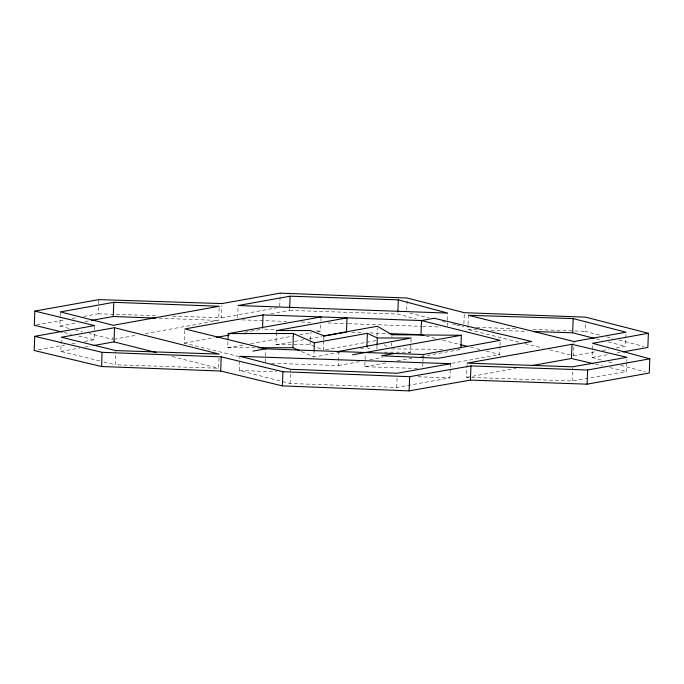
<?xml version="1.0" encoding="UTF-8"?>
<svg xmlns="http://www.w3.org/2000/svg" width="684" height="684" viewBox="0 0 684 684"><rect width="100%" height="100%" fill="white"/><g stroke="black" fill="none" stroke-linecap="round" stroke-linejoin="round"><path stroke-width="0.51" stroke-dasharray="3.42 2.56" d="M69.024 328.406L59.867 326.088L60.201 316.974M60.235 315.965L60.389 311.913M99.813 360.981L60.833 351.431L61.312 338.264M84.628 341.453L94.084 339.76L94.418 330.646M94.46 329.628L94.606 325.575M83.662 316.418L98.359 313.785L98.693 304.671M98.727 303.662L98.872 299.609M112.851 337.426L112.783 339.452L89.373 333.544M219.034 358.142L218.666 368.266L115.203 364.752L115.69 351.585M239.246 356.646L184.321 343.129L184.808 329.962M145.29 333.612L218.7 320.437L219.222 306.261M172.65 316.188L221.471 317.761L221.915 305.611M255.047 347.746L227.712 347.78L227.969 340.692M237.681 317.675L238.126 305.526M450.465 363.7L449.944 377.876L396.746 387.426L290.076 383.485L239.391 370.489L239.913 356.313M265.187 362.007L265.674 348.84M314.837 346.617L310.083 344.727L275.96 344.727L276.37 333.587M276.413 332.578L276.481 330.552M279.739 306.295L280.226 293.128M270.873 313.734L289.589 310.374L289.665 308.347M290.076 383.485L290.597 369.309M310.083 344.727L310.237 340.675M310.271 339.657L310.527 332.569M339.828 352.346L313.845 357.014L314.067 350.935M317.453 331.672L320.582 331.107L320.916 321.993M320.958 320.984L321.104 316.931M323.729 340.914L323.387 350.028L315.786 346.993M323.763 339.897L323.908 335.853M271.522 363.238L338.426 365.555L338.905 352.388M417.411 368.496L364.828 366.675L365.307 353.517M376.935 336.391L377.226 328.294M376.875 349.122L377.021 345.069M391.59 345.873L391.701 342.838M391.923 336.759L392 334.733M396.746 387.426L397.079 378.312M406.758 310.194L407.168 299.062M408.536 352.576L410.631 352.183L411.11 339.025M422.746 366.65L422.892 362.597M422.934 361.588L423.08 357.535M423.122 356.526L423.191 354.5M447.199 326.242L447.387 321.181M447.421 320.163L447.687 313.075M463.906 323.823L464.282 313.691M518.634 342.077L467.899 329.474L468.044 325.43M468.078 324.413L468.42 315.298M626.792 362.383L626.459 371.498L572.106 380.979L466.599 377.303L467.121 363.127M451.816 363.315L499.705 354.517L500.004 346.412M500.038 345.403L500.226 340.333M572.106 380.979L572.585 367.812M549.705 349.789L573.517 355.697L573.927 344.556M573.962 343.548L574.038 341.521M599.509 335.04L585.111 331.347L585.487 321.215M601.253 359.972L592.053 357.476L592.506 345.317M616.147 348.045L625.509 346.369L625.988 333.202M626.835 361.374L626.903 359.348M338.426 365.555L359.356 361.682M369.813 359.741L382.373 357.416M36.423 324.9L64.766 319.813M72.111 318.496L77.36 317.556M59.867 326.088L76.617 323.079M84.996 321.583L90.228 320.642M38.407 349.746L64.672 345.035M72.025 343.719L77.275 342.769M221.471 317.761L278.662 307.492M113.826 339.264L136.903 335.117M60.833 351.431L79.609 348.062M84.825 347.121L91.083 346.001M184.321 343.129L214.554 337.708M244.787 332.279L262.511 329.098M227.712 347.78L244.41 344.787M250.669 343.659L292.41 336.169M299.712 334.861L312.237 332.612M275.96 344.727L293.59 341.564M294.633 341.376L303.961 339.7M309.151 338.777L321.591 336.537M325.481 349.652L376.781 340.444M360.613 348.618L363.734 348.053M364.828 366.675L387.785 362.563M397.173 360.87L411.785 358.254M421.173 356.569L460.828 349.447L458.69 349.43M573.517 355.697L596.397 351.593M602.63 350.473L608.871 349.353M466.599 377.303L515.881 368.454M592.053 357.476L608.589 354.509M616.857 353.021L620.986 352.286M384.169 352.166L410.631 352.183M391.479 348.908L444.822 349.327M467.899 329.474L476.363 329.748M491.172 330.21L527.15 331.338M289.589 310.374L397.78 314.033L416.299 318.992M98.359 313.785L157.79 315.709M264.623 329.166L275.182 329.534M316.359 330.962L320.582 331.107M239.391 370.489L276.61 371.797M418.044 376.756L449.944 377.876M476.568 327.328L515.941 328.79M532.973 329.414L585.111 331.347M241.862 319.856L286.536 321.463M301.43 322.002L312.066 322.386M328.021 322.959L347.173 323.652M348.233 323.686L421.635 326.336M422.695 326.371L440.787 327.029M351.807 332.262L361.383 332.604M369.899 332.911L386.922 333.518M159.064 318.214L218.7 320.437M595.328 364.136L602.595 365.854M609.854 367.573L626.459 371.498M64.202 332.518L71.418 334.262M78.634 336.015L94.084 339.76M103.917 361.981L115.203 364.752M524.85 343.616L542.455 347.985M426.158 336.041L436.52 338.64M442.736 340.204L460.341 344.625M470.703 347.233L480.023 349.575M486.239 351.131L499.705 354.517M172.043 356.509L218.666 368.266M75.129 329.944L82.251 331.74M606.708 336.896L612.881 338.477M619.054 340.059L643.738 346.403M596.029 338.785L602.134 340.35M608.23 341.923L625.509 346.369M409.742 313.007L429.116 317.974M442.377 321.369L445.438 322.155M452.577 323.985L455.638 324.772M456.656 325.028L463.795 326.858M608.409 361.913L613.514 363.298M620.67 365.239L645.192 371.899M301.473 351.508L313.845 357.014M366.855 347.498L371.361 349.618M384.134 344.676L388.726 347.327"/><path stroke-width="1.03" d="M623.056 351.909L647.851 347.463L648.372 333.279L585.632 317.162L464.316 312.682L407.202 298.044L280.226 293.128L221.992 303.585L98.872 299.609L34.841 311.1L34.328 325.276L62.141 332.014M34.841 311.1L94.606 325.575L34.722 336.323L34.2 350.507L101.574 366.513L220.693 371.027L282.381 385.887L409.135 390.872L470.43 380.09L587.094 384.169L649.278 373.011L649.8 358.826L592.575 343.3L648.372 333.279M101.574 366.513L102.087 352.328L34.722 336.323M91.28 320.454L113.262 316.504L113.783 302.328L219.222 306.261L113.305 325.276L60.389 311.913L113.783 302.328M93.169 345.625L114.023 341.88L114.544 327.704L219.188 354.09L115.724 350.567L61.346 337.246L114.544 327.704M220.693 371.027L221.214 356.851L102.087 352.328M228.011 339.674L228.234 333.604L321.104 316.931L421.506 320.565L500.226 340.333L423.191 354.5L365.35 352.499L265.674 348.84L184.842 328.953L263.032 314.922L321.104 316.931M262.545 328.081L263.032 314.922M282.381 385.887L282.902 371.711L221.214 356.851M289.7 307.33L290.11 296.189L398.302 299.857L447.687 313.075L238.126 305.526L290.11 296.189M299.566 350.653L292.906 347.694L293.427 333.51L228.234 333.604M314.067 350.935L314.366 342.829L293.427 333.51M346.48 332.073L347.002 317.898L276.481 330.552L310.604 330.543L323.908 335.853L377.303 326.268L392 334.733L461.341 335.271L460.896 347.421M366.889 346.48L367.376 333.322L314.366 342.829M377.021 345.069L377.286 337.981L367.376 333.322M397.857 312.007L398.302 299.857M409.135 390.872L409.656 376.687L470.951 365.914L587.616 369.993L649.8 358.826M424.089 335.519L420.985 334.741L421.506 320.565L434.254 318.274L531.656 341.513L438.47 358.236L381.518 355.791L394.266 353.5M470.43 380.09L470.951 365.914M531.613 365.632L571.456 358.484L571.978 344.308L626.98 357.322L572.619 366.804L467.121 363.127L571.978 344.308M593.994 338.264L572.653 332.775L573.175 318.59L468.42 315.298L574.038 341.521L626.031 332.193L573.175 318.59M587.094 384.169L587.616 369.993M338.939 351.379L411.152 338.007L377.286 337.981M216.64 337.332L229.149 335.083M323.669 336.169L325.738 335.793M327.816 335.425L337.152 333.749M339.221 333.373L345.446 332.262M252.918 351.131L265.674 348.84M352.593 354.791L461.341 335.271M258.201 347.737L292.906 347.694M533.503 331.543L572.653 332.775M389.051 333.595L420.985 334.741M113.262 316.504L155.867 318.094M282.902 371.711L409.656 376.687M571.456 358.484L593.25 363.64M460.341 344.625L467.591 346.446M114.023 341.88L156.499 352.593M450.465 363.7L397.267 373.25L290.597 369.309L239.913 356.313L450.465 363.7"/></g></svg>
